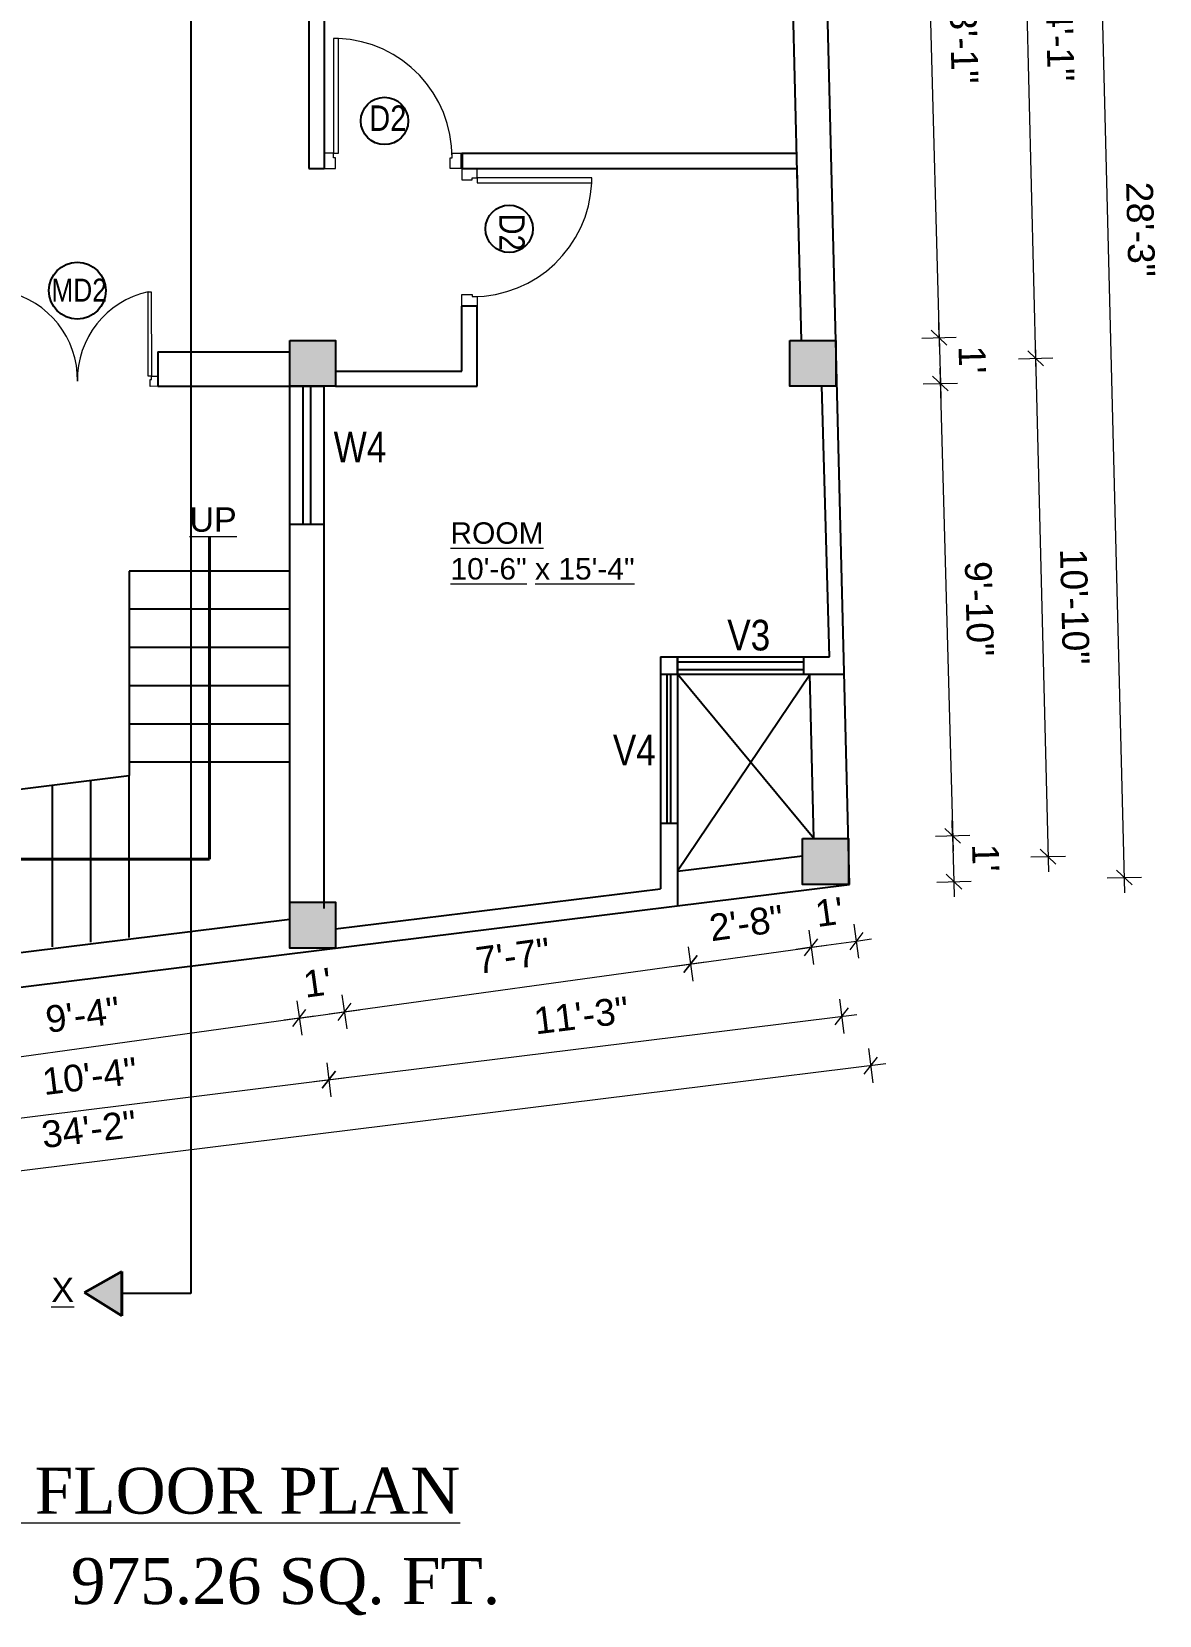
# Model space of a CAD drawing. Header units: inches. Extents: x -111 to 45239, y -6849 to 1261.
# Drawn here: x 21817.4 to 22112.4, y -2380.9 to -1966.8 of the extents above; entities that cross this region are included whole.
import ezdxf

# ---------------------------------------------------------------- set-up
doc = ezdxf.new("R2010")
doc.units = ezdxf.units.IN
doc.header["$LTSCALE"] = 0.5
doc.header["$MEASUREMENT"] = 0
doc.header["$PDMODE"] = 66
doc.linetypes.add('DASH', pattern=[0.35, 0.25, -0.1])
for name, color, linetype, lineweight in [('A_Title Text', 105, 'Continuous', 60), ('door', 202, 'Continuous', 5), ('TEXT', 220, 'Continuous', 9), ('Text 0.200', 122, 'Continuous', 20), ('Toilet', 7, 'Continuous', 25), ('wall', 20, 'Continuous', 40)]:
    doc.layers.add(name, color=color, linetype=linetype, lineweight=lineweight)
doc.styles.add('arial', font='arial.ttf')
doc.styles.add('ordinary', font='ARIALN.TTF')
doc.styles.get("Standard").update_dxf_attribs({"font": 'arial.ttf'})
doc.dimstyles.new('Sudeep', dxfattribs={"dimtxt": 6, "dimasz": 4, "dimexe": 4.5, "dimexo": 4.5, "dimgap": 5, "dimtad": 1, "dimdec": 0, "dimlunit": 4, "dimtxsty": 'arial', "dimblk": 'OBLIQUE', "dimcen": 250, "dimdle": 4, "dimclrd": 86, "dimclre": 5, "dimclrt": 1, "dimadec": 0, "dimazin": 0, "dimtfac": 1, "dimtdec": 0, "dimtix": 1, "dimtmove": 1, "dimatfit": 3, "dimldrblk": 'OBLIQUE', "dimfxl": 4.5, "dimfxlon": 1, "dimfrac": 2, "dimlwd": 15, "dimlwe": 13, "dimarcsym": 0})

# ---------------------------------------------------------------- blocks, each defined once
blk = doc.blocks.new('_Oblique')
at = {"color": 0, "linetype": 'ByBlock', "lineweight": -2}
blk.add_line((-0.5, -0.5), (0.5, 0.5), dxfattribs=at)
blk = doc.blocks.new('*D1082')
at = {"layer": 'A_Title Text', "color": 5, "lineweight": 13, "transparency": 16777216}
for p, q in [((21886.82, -2220.22), (21888.05, -2229.14)), ((21775.83, -2235.55), (21777.06, -2244.46))]:
    blk.add_line(p, q, dxfattribs=at)
at = {"layer": 'A_Title Text', "color": 86, "lineweight": 15, "transparency": 16777216}
blk.add_line((21772.49, -2240.55), (21891.39, -2224.13), dxfattribs=at)
at = {"layer": 'Defpoints', "color": 0, "transparency": 16777216}
for p in [(21884.91, -2206.39), (21773.91, -2221.58), (21887.43, -2224.68)]:
    blk.add_point(p, dxfattribs=at)
at = {"layer": 'A_Title Text', "color": 86, "lineweight": 15, "transparency": 16777216, "xscale": 4, "yscale": 4, "zscale": 4}
for p, rotation in [((21887.43, -2224.68), 7.861618189196038), ((21776.45, -2240.01), 187.8616181891961)]:
    blk.add_blockref('_Oblique', p, dxfattribs=dict(at, rotation=rotation))
at = {"layer": 'A_Title Text', "color": 1, "transparency": 16777216, "insert": (21830.77, -2223.85), "char_height": 7, "attachment_point": 5, "rotation": 7.8616, "style": 'arial'}
blk.add_mtext('9\'-4"', dxfattribs=at)
blk = doc.blocks.new('*D1083')
at = {"layer": 'A_Title Text', "color": 5, "lineweight": 13, "transparency": 16777216}
for p, q in [((21898.59, -2218.6), (21899.82, -2227.51)), ((21886.82, -2220.22), (21888.05, -2229.14))]:
    blk.add_line(p, q, dxfattribs=at)
at = {"layer": 'A_Title Text', "color": 86, "lineweight": 15, "transparency": 16777216}
for p, q in [((21887.43, -2224.68), (21899.21, -2223.06)), ((21899.21, -2223.06), (21903.17, -2222.51)), ((21887.43, -2224.68), (21883.47, -2225.23))]:
    blk.add_line(p, q, dxfattribs=at)
at = {"layer": 'Defpoints', "color": 0, "transparency": 16777216}
for p in [(21884.91, -2206.39), (21896.91, -2206.39), (21899.21, -2223.06)]:
    blk.add_point(p, dxfattribs=at)
at = {"layer": 'A_Title Text', "color": 86, "lineweight": 15, "transparency": 16777216, "xscale": 4, "yscale": 4, "zscale": 4}
for p, rotation in [((21887.43, -2224.68), 7.861618189196014), ((21899.21, -2223.06), 187.8616181891961)]:
    blk.add_blockref('_Oblique', p, dxfattribs=dict(at, rotation=rotation))
at = {"layer": 'A_Title Text', "color": 1, "transparency": 16777216, "insert": (21892.15, -2215.43), "char_height": 7, "attachment_point": 5, "rotation": 7.8616, "style": 'arial'}
blk.add_mtext("1'", dxfattribs=at)
blk = doc.blocks.new('*D1084')
at = {"layer": 'A_Title Text', "color": 5, "lineweight": 13, "transparency": 16777216}
for p, q in [((21989.13, -2206.1), (21990.36, -2215.01)), ((21898.59, -2218.6), (21899.82, -2227.51))]:
    blk.add_line(p, q, dxfattribs=at)
at = {"layer": 'A_Title Text', "color": 86, "lineweight": 15, "transparency": 16777216}
blk.add_line((21895.24, -2223.6), (21993.71, -2210.01), dxfattribs=at)
at = {"layer": 'Defpoints', "color": 0, "transparency": 16777216}
for p in [(21986.39, -2186.26), (21896.91, -2206.39), (21989.75, -2210.55)]:
    blk.add_point(p, dxfattribs=at)
at = {"layer": 'A_Title Text', "color": 86, "lineweight": 15, "transparency": 16777216, "xscale": 4, "yscale": 4, "zscale": 4}
for p, rotation in [((21989.75, -2210.55), 7.861618189196038), ((21899.21, -2223.06), 187.8616181891961)]:
    blk.add_blockref('_Oblique', p, dxfattribs=dict(at, rotation=rotation))
at = {"layer": 'A_Title Text', "color": 1, "transparency": 16777216, "insert": (21943.31, -2208.38), "char_height": 7, "attachment_point": 5, "rotation": 7.8616, "style": 'arial'}
blk.add_mtext('7\'-7"', dxfattribs=at)
blk = doc.blocks.new('*D1085')
at = {"layer": 'A_Title Text', "color": 5, "lineweight": 13, "transparency": 16777216}
for p, q in [((22020.7, -2201.74), (22021.93, -2210.65)), ((21989.13, -2206.1), (21990.36, -2215.01))]:
    blk.add_line(p, q, dxfattribs=at)
at = {"layer": 'A_Title Text', "color": 86, "lineweight": 15, "transparency": 16777216}
blk.add_line((21985.78, -2211.1), (22025.28, -2205.65), dxfattribs=at)
at = {"layer": 'Defpoints', "color": 0, "transparency": 16777216}
for p in [(21986.39, -2186.26), (22019.05, -2189.78), (22021.31, -2206.19)]:
    blk.add_point(p, dxfattribs=at)
at = {"layer": 'A_Title Text', "color": 86, "lineweight": 15, "transparency": 16777216, "xscale": 4, "yscale": 4, "zscale": 4}
for p, rotation in [((22021.31, -2206.19), 7.861618189196038), ((21989.75, -2210.55), 187.8616181891961)]:
    blk.add_blockref('_Oblique', p, dxfattribs=dict(at, rotation=rotation))
at = {"layer": 'A_Title Text', "color": 1, "transparency": 16777216, "insert": (22004.36, -2199.88), "char_height": 7, "attachment_point": 5, "rotation": 7.8616, "style": 'arial'}
blk.add_mtext('2\'-8"', dxfattribs=at)
blk = doc.blocks.new('*D1086')
at = {"layer": 'A_Title Text', "color": 5, "lineweight": 13, "transparency": 16777216}
for p, q in [((22020.7, -2201.74), (22021.93, -2210.65)), ((22032.47, -2200.11), (22033.71, -2209.03))]:
    blk.add_line(p, q, dxfattribs=at)
at = {"layer": 'A_Title Text', "color": 86, "lineweight": 15, "transparency": 16777216}
for p, q in [((22021.31, -2206.19), (22017.35, -2206.74)), ((22021.31, -2206.19), (22033.09, -2204.57)), ((22033.09, -2204.57), (22037.05, -2204.02))]:
    blk.add_line(p, q, dxfattribs=at)
at = {"layer": 'Defpoints', "color": 0, "transparency": 16777216}
for p in [(22019.05, -2189.78), (22031.05, -2189.78), (22033.09, -2204.57)]:
    blk.add_point(p, dxfattribs=at)
at = {"layer": 'A_Title Text', "color": 86, "lineweight": 15, "transparency": 16777216, "xscale": 4, "yscale": 4, "zscale": 4}
for p, rotation in [((22033.09, -2204.57), 187.8616181891961), ((22021.31, -2206.19), 7.861618189196014)]:
    blk.add_blockref('_Oblique', p, dxfattribs=dict(at, rotation=rotation))
at = {"layer": 'A_Title Text', "color": 1, "transparency": 16777216, "insert": (22026.04, -2196.95), "char_height": 7, "attachment_point": 5, "rotation": 7.8616, "style": 'arial'}
blk.add_mtext("1'", dxfattribs=at)
blk = doc.blocks.new('*D1088')
at = {"layer": 'A_Title Text', "color": 86, "lineweight": 15, "transparency": 16777216}
blk.add_line((21768.19, -2256.51), (21899.13, -2240.33), dxfattribs=at)
at = {"layer": 'A_Title Text', "color": 5, "lineweight": 13, "transparency": 16777216}
for p, q in [((21894.61, -2236.36), (21895.71, -2245.29)), ((21771.61, -2251.55), (21772.71, -2260.49))]:
    blk.add_line(p, q, dxfattribs=at)
at = {"layer": 'Defpoints', "color": 0, "transparency": 16777216}
for p in [(21890.91, -2206.39), (21767.91, -2221.58), (21895.16, -2240.82)]:
    blk.add_point(p, dxfattribs=at)
at = {"layer": 'A_Title Text', "color": 86, "lineweight": 15, "transparency": 16777216, "xscale": 4, "yscale": 4, "zscale": 4}
for p, rotation in [((21895.16, -2240.82), 7.042870252557586), ((21772.16, -2256.02), 187.0428702525576)]:
    blk.add_blockref('_Oblique', p, dxfattribs=dict(at, rotation=rotation))
at = {"layer": 'A_Title Text', "color": 1, "transparency": 16777216, "insert": (21832.61, -2239.91), "char_height": 7, "attachment_point": 5, "rotation": 7.0429, "style": 'arial'}
blk.add_mtext('10\'-4"', dxfattribs=at)
blk = doc.blocks.new('*D1089')
at = {"layer": 'A_Title Text', "color": 86, "lineweight": 15, "transparency": 16777216}
blk.add_line((21891.19, -2241.31), (22033.28, -2223.76), dxfattribs=at)
at = {"layer": 'A_Title Text', "color": 5, "lineweight": 13, "transparency": 16777216}
for p, q in [((22028.76, -2219.78), (22029.86, -2228.72)), ((21894.61, -2236.36), (21895.71, -2245.29))]:
    blk.add_line(p, q, dxfattribs=at)
at = {"layer": 'Defpoints', "color": 0, "transparency": 16777216}
for p in [(22025.05, -2189.78), (21890.91, -2206.39), (22029.31, -2224.25)]:
    blk.add_point(p, dxfattribs=at)
at = {"layer": 'A_Title Text', "color": 86, "lineweight": 15, "transparency": 16777216, "xscale": 4, "yscale": 4, "zscale": 4}
for p, rotation in [((22029.31, -2224.25), 7.042870252557586), ((21895.16, -2240.82), 187.0428702525576)]:
    blk.add_blockref('_Oblique', p, dxfattribs=dict(at, rotation=rotation))
at = {"layer": 'A_Title Text', "color": 1, "transparency": 16777216, "insert": (21961.18, -2224.03), "char_height": 7, "attachment_point": 5, "rotation": 7.0429, "style": 'arial'}
blk.add_mtext('11\'-3"', dxfattribs=at)
blk = doc.blocks.new('*D1090')
at = {"layer": 'A_Title Text', "color": 5, "lineweight": 13, "transparency": 16777216}
for p, q in [((22036.35, -2232.68), (22037.46, -2241.61)), ((21629.48, -2282.98), (21630.59, -2291.91))]:
    blk.add_line(p, q, dxfattribs=at)
at = {"layer": 'A_Title Text', "color": 86, "lineweight": 15, "transparency": 16777216}
blk.add_line((22040.87, -2236.65), (21626.06, -2287.94), dxfattribs=at)
at = {"layer": 'Defpoints', "color": 0, "transparency": 16777216}
for p in [(22031.05, -2189.78), (21624.18, -2240.08), (21630.03, -2287.45)]:
    blk.add_point(p, dxfattribs=at)
at = {"layer": 'A_Title Text', "color": 86, "lineweight": 15, "transparency": 16777216, "xscale": 4, "yscale": 4, "zscale": 4}
for p, rotation in [((22036.9, -2237.14), 7.048072108460931), ((21630.03, -2287.45), 187.048072108461)]:
    blk.add_blockref('_Oblique', p, dxfattribs=dict(at, rotation=rotation))
at = {"layer": 'A_Title Text', "color": 1, "transparency": 16777216, "insert": (21832.42, -2253.78), "char_height": 7, "attachment_point": 5, "rotation": 7.0481, "style": 'arial'}
blk.add_mtext('34\'-2"', dxfattribs=at)
blk = doc.blocks.new('*D1091')
at = {"layer": 'A_Title Text', "color": 86, "lineweight": 15, "transparency": 16777216}
blk.add_line((22050.38, -1885.52), (22054.88, -2050.76), dxfattribs=at)
at = {"layer": 'A_Title Text', "color": 5, "lineweight": 13, "transparency": 16777216}
for p, q in [((22045.99, -1889.64), (22054.99, -1889.39)), ((22050.28, -2046.89), (22059.27, -2046.64))]:
    blk.add_line(p, q, dxfattribs=at)
at = {"layer": 'Defpoints', "color": 0, "transparency": 16777216}
for p in [(22023.47, -1890.25), (22027.75, -2047.5), (22054.77, -2046.77)]:
    blk.add_point(p, dxfattribs=at)
at = {"layer": 'A_Title Text', "color": 86, "lineweight": 15, "transparency": 16777216, "xscale": 4, "yscale": 4, "zscale": 4}
for p, rotation in [((22050.49, -1889.52), 91.55964457940769), ((22054.77, -2046.77), 271.5596445794077)]:
    blk.add_blockref('_Oblique', p, dxfattribs=dict(at, rotation=rotation))
at = {"layer": 'A_Title Text', "color": 1, "transparency": 16777216, "insert": (22061.21, -1967.91), "char_height": 7, "attachment_point": 5, "rotation": 271.5596, "style": 'arial'}
blk.add_mtext('13\'-1"', dxfattribs=at)
blk = doc.blocks.new('*D1092')
at = {"layer": 'A_Title Text', "color": 86, "lineweight": 15, "transparency": 16777216}
for p, q in [((22054.77, -2046.77), (22054.67, -2042.77)), ((22054.77, -2046.77), (22055.1, -2058.76)), ((22055.1, -2058.76), (22055.21, -2062.76))]:
    blk.add_line(p, q, dxfattribs=at)
at = {"layer": 'A_Title Text', "color": 5, "lineweight": 13, "transparency": 16777216}
for p, q in [((22050.28, -2046.89), (22059.27, -2046.64)), ((22050.6, -2058.88), (22059.6, -2058.63))]:
    blk.add_line(p, q, dxfattribs=at)
at = {"layer": 'Defpoints', "color": 0, "transparency": 16777216}
for p in [(22027.75, -2047.5), (22027.75, -2059.5), (22055.1, -2058.76)]:
    blk.add_point(p, dxfattribs=at)
at = {"layer": 'A_Title Text', "color": 86, "lineweight": 15, "transparency": 16777216, "xscale": 4, "yscale": 4, "zscale": 4}
for p, rotation in [((22054.77, -2046.77), 271.5596445794165), ((22055.1, -2058.76), 91.55964457941651)]:
    blk.add_blockref('_Oblique', p, dxfattribs=dict(at, rotation=rotation))
at = {"layer": 'A_Title Text', "color": 1, "transparency": 16777216, "insert": (22063.45, -2052.53), "char_height": 7, "attachment_point": 5, "rotation": 271.5596, "style": 'arial'}
blk.add_mtext("1'", dxfattribs=at)
blk = doc.blocks.new('*D1093')
at = {"layer": 'A_Title Text', "color": 86, "lineweight": 15, "transparency": 16777216}
blk.add_line((22054.99, -2054.76), (22058.43, -2181.03), dxfattribs=at)
at = {"layer": 'A_Title Text', "color": 5, "lineweight": 13, "transparency": 16777216}
for p, q in [((22050.6, -2058.88), (22059.6, -2058.63)), ((22053.82, -2177.16), (22062.82, -2176.91))]:
    blk.add_line(p, q, dxfattribs=at)
at = {"layer": 'Defpoints', "color": 0, "transparency": 16777216}
for p in [(22027.75, -2059.5), (22031.05, -2177.78), (22058.32, -2177.04)]:
    blk.add_point(p, dxfattribs=at)
at = {"layer": 'A_Title Text', "color": 86, "lineweight": 15, "transparency": 16777216, "xscale": 4, "yscale": 4, "zscale": 4}
for p, rotation in [((22055.1, -2058.76), 91.55964457941651), ((22058.32, -2177.04), 271.5596445794165)]:
    blk.add_blockref('_Oblique', p, dxfattribs=dict(at, rotation=rotation))
at = {"layer": 'A_Title Text', "color": 1, "transparency": 16777216, "insert": (22065.28, -2117.66), "char_height": 7, "attachment_point": 5, "rotation": 271.5596, "style": 'arial'}
blk.add_mtext('9\'-10"', dxfattribs=at)
blk = doc.blocks.new('*D1094')
at = {"layer": 'A_Title Text', "color": 86, "lineweight": 15, "transparency": 16777216}
for p, q in [((22058.32, -2177.04), (22058.21, -2173.04)), ((22058.32, -2177.04), (22058.64, -2189.04)), ((22058.64, -2189.04), (22058.75, -2193.03))]:
    blk.add_line(p, q, dxfattribs=at)
at = {"layer": 'A_Title Text', "color": 5, "lineweight": 13, "transparency": 16777216}
for p, q in [((22053.82, -2177.16), (22062.82, -2176.91)), ((22054.15, -2189.16), (22063.14, -2188.91))]:
    blk.add_line(p, q, dxfattribs=at)
at = {"layer": 'Defpoints', "color": 0, "transparency": 16777216}
for p in [(22031.05, -2177.78), (22031.35, -2189.78), (22058.64, -2189.04)]:
    blk.add_point(p, dxfattribs=at)
at = {"layer": 'A_Title Text', "color": 86, "lineweight": 15, "transparency": 16777216, "xscale": 4, "yscale": 4, "zscale": 4}
for p, rotation in [((22058.32, -2177.04), 271.5596445794165), ((22058.64, -2189.04), 91.55964457941651)]:
    blk.add_blockref('_Oblique', p, dxfattribs=dict(at, rotation=rotation))
at = {"layer": 'A_Title Text', "color": 1, "transparency": 16777216, "insert": (22066.99, -2182.8), "char_height": 7, "attachment_point": 5, "rotation": 271.5596, "style": 'arial'}
blk.add_mtext("1'", dxfattribs=at)
blk = doc.blocks.new('*D1097')
at = {"layer": 'A_Title Text', "color": 86, "lineweight": 15, "transparency": 16777216}
blk.add_line((22075.63, -1878.93), (22080.11, -2056.18), dxfattribs=at)
at = {"layer": 'A_Title Text', "color": 5, "lineweight": 13, "transparency": 16777216}
for p, q in [((22071.23, -1883.04), (22080.23, -1882.82)), ((22075.51, -2052.29), (22084.51, -2052.07))]:
    blk.add_line(p, q, dxfattribs=at)
at = {"layer": 'Defpoints', "color": 0, "transparency": 16777216}
for p in [(22023.47, -1884.25), (22027.75, -2053.5), (22080.01, -2052.18)]:
    blk.add_point(p, dxfattribs=at)
at = {"layer": 'A_Title Text', "color": 86, "lineweight": 15, "transparency": 16777216, "xscale": 4, "yscale": 4, "zscale": 4}
for p, rotation in [((22075.73, -1882.93), 91.44911383239761), ((22080.01, -2052.18), 271.4491138323976)]:
    blk.add_blockref('_Oblique', p, dxfattribs=dict(at, rotation=rotation))
at = {"layer": 'A_Title Text', "color": 1, "transparency": 16777216, "insert": (22086.38, -1967.34), "char_height": 7, "attachment_point": 5, "rotation": 271.4491, "style": 'arial'}
blk.add_mtext('14\'-1"', dxfattribs=at)
blk = doc.blocks.new('*D1098')
at = {"layer": 'A_Title Text', "color": 86, "lineweight": 15, "transparency": 16777216}
blk.add_line((22079.91, -2048.18), (22083.41, -2186.46), dxfattribs=at)
at = {"layer": 'A_Title Text', "color": 5, "lineweight": 13, "transparency": 16777216}
for p, q in [((22075.51, -2052.29), (22084.51, -2052.07)), ((22078.81, -2182.57), (22087.8, -2182.34))]:
    blk.add_line(p, q, dxfattribs=at)
at = {"layer": 'Defpoints', "color": 0, "transparency": 16777216}
for p in [(22027.75, -2053.5), (22031.05, -2183.78), (22083.3, -2182.46)]:
    blk.add_point(p, dxfattribs=at)
at = {"layer": 'A_Title Text', "color": 86, "lineweight": 15, "transparency": 16777216, "xscale": 4, "yscale": 4, "zscale": 4}
for p, rotation in [((22080.01, -2052.18), 91.44911383237451), ((22083.3, -2182.46), 271.4491138323745)]:
    blk.add_blockref('_Oblique', p, dxfattribs=dict(at, rotation=rotation))
at = {"layer": 'A_Title Text', "color": 1, "transparency": 16777216, "insert": (22090.23, -2117.1), "char_height": 7, "attachment_point": 5, "rotation": 271.4491, "style": 'arial'}
blk.add_mtext('10\'-10"', dxfattribs=at)
blk = doc.blocks.new('*D1099')
at = {"layer": 'A_Title Text', "color": 86, "lineweight": 15, "transparency": 16777216}
blk.add_line((22094.46, -1845.42), (22103.3, -2191.94), dxfattribs=at)
at = {"layer": 'A_Title Text', "color": 5, "lineweight": 13, "transparency": 16777216}
for p, q in [((22090.06, -1849.53), (22099.06, -1849.3)), ((22098.7, -2188.06), (22107.7, -2187.83))]:
    blk.add_line(p, q, dxfattribs=at)
at = {"layer": 'Defpoints', "color": 0, "transparency": 16777216}
for p in [(22022.71, -1851.25), (22031.35, -2189.78), (22103.2, -2187.95)]:
    blk.add_point(p, dxfattribs=at)
at = {"layer": 'A_Title Text', "color": 86, "lineweight": 15, "transparency": 16777216, "xscale": 4, "yscale": 4, "zscale": 4}
for p, rotation in [((22094.56, -1849.42), 91.46195018982071), ((22103.2, -2187.95), 271.4619501898207)]:
    blk.add_blockref('_Oblique', p, dxfattribs=dict(at, rotation=rotation))
at = {"layer": 'A_Title Text', "color": 1, "transparency": 16777216, "insert": (22107.45, -2018.46), "char_height": 7, "attachment_point": 5, "rotation": 271.462, "style": 'arial'}
blk.add_mtext('28\'-3"', dxfattribs=at)

msp = doc.modelspace()

# ---------------------------------------------------------------- hatches: boundary and pattern name
at = {"layer": 'Toilet'}
for points in [[(21896.91, -2047.5), (21884.91, -2047.5), (21884.91, -2059.5), (21896.91, -2059.5)], [(22027.75, -2047.5), (22015.75, -2047.5), (22015.75, -2059.5), (22027.75, -2059.5)], [(22031.05, -2177.78), (22019.05, -2177.78), (22019.05, -2189.78), (22031.05, -2189.78)], [(21896.91, -2194.39), (21884.91, -2194.39), (21884.91, -2206.39), (21896.91, -2206.39)]]:
    msp.add_hatch(color=1, dxfattribs=at).paths.add_polyline_path(points)
at = {"layer": 'wall', "ltscale": 5}
h = msp.add_hatch(color=2, dxfattribs=at)
h.dxf.hatch_style = 1
h.paths.add_polyline_path([(21831.2, -2296.44), (21840.97, -2302.52), (21840.97, -2290.99)])

# ---------------------------------------------------------------- linework, layer by layer
at = {"layer": 'door', "ltscale": 0.5}
for p, q in [((21896.41, -1998.51), (21893.91, -1998.51)), ((21896.41, -1998.51), (21893.91, -1998.51)), ((21933.91, -2005.01), (21933.91, -2002.51)), ((21933.91, -2005.01), (21933.91, -2002.51)), ((21848.74, -2056.84), (21850.41, -2056.83)), ((21848.74, -2056.84), (21850.41, -2056.83))]:
    msp.add_line(p, q, dxfattribs=at)
for points in [[(21896.41, -1968.51), (21896.41, -1998.51), (21897.66, -1998.51), (21897.66, -1968.51)], [(21896.41, -1968.51), (21896.41, -1998.51), (21897.66, -1998.51), (21897.66, -1968.51)], [(21927.41, -1998.51), (21929.91, -1998.51), (21929.91, -2002.51), (21926.91, -2002.51), (21926.91, -1999.76), (21927.41, -1999.76)], [(21927.41, -1998.51), (21929.91, -1998.51), (21929.91, -2002.51), (21926.91, -2002.51), (21926.91, -1999.76), (21927.41, -1999.76)], [(21963.91, -2005.01), (21933.91, -2005.01), (21933.91, -2006.26), (21963.91, -2006.26)], [(21963.91, -2005.01), (21933.91, -2005.01), (21933.91, -2006.26), (21963.91, -2006.26)], [(21848.71, -2034.83), (21848.74, -2056.84), (21847.91, -2056.84), (21847.88, -2034.83)], [(21848.71, -2034.83), (21848.74, -2056.84), (21847.91, -2056.84), (21847.88, -2034.83)], [(21933.91, -2036.01), (21933.91, -2038.51), (21929.91, -2038.51), (21929.91, -2035.51), (21932.66, -2035.51), (21932.66, -2036.01)]]:
    msp.add_lwpolyline(points, close=True, dxfattribs=at)
for points in [[(21893.91, -1998.51), (21893.91, -2002.51), (21896.91, -2002.51), (21896.91, -1999.76), (21896.41, -1999.76), (21896.41, -1998.51)], [(21893.91, -1998.51), (21893.91, -2002.51), (21896.91, -2002.51), (21896.91, -1999.76), (21896.41, -1999.76), (21896.41, -1998.51)], [(21933.91, -2002.51), (21929.91, -2002.51), (21929.91, -2005.51), (21932.66, -2005.51), (21932.66, -2005.01), (21933.91, -2005.01)], [(21933.91, -2002.51), (21929.91, -2002.51), (21929.91, -2005.51), (21932.66, -2005.51), (21932.66, -2005.01), (21933.91, -2005.01)], [(21850.41, -2056.83), (21850.42, -2059.5), (21848.42, -2059.51), (21848.41, -2057.67), (21848.75, -2057.67), (21848.74, -2056.84)], [(21850.41, -2056.83), (21850.42, -2059.5), (21848.42, -2059.51), (21848.41, -2057.67), (21848.75, -2057.67), (21848.74, -2056.84)]]:
    msp.add_lwpolyline(points, dxfattribs=at)
for centre, radius, start, end in [((21896.28, -1999.61), 31.13, 359.7166, 87.4662), ((21896.28, -1999.61), 31.13, 359.7166, 87.4662), ((21932.81, -2004.89), 31.13, 269.7166, 357.4662), ((21932.81, -2004.89), 31.13, 269.7166, 357.4662), ((21805.98, -2057.74), 23.43, 358.9456, 77.9801), ((21805.98, -2057.74), 23.43, 358.9456, 77.9801), ((21852.76, -2057.67), 23.36, 102.0604, 181.2274), ((21852.76, -2057.67), 23.36, 102.0604, 181.2274)]:
    msp.add_arc(centre, radius, start, end, dxfattribs=at)
at = {"layer": 'Toilet'}
for p, q in [((21859.08, -1757.43), (21859.08, -2296.75)), ((22031.35, -2189.78), (22022.79, -1851.25)), ((21889.91, -1890.25), (21889.91, -2002.51)), ((21893.91, -1890.25), (21893.91, -2002.51)), ((22017.74, -2007), (22014.77, -1890.25)), ((21929.91, -2002.51), (21929.91, -1998.5)), ((21929.91, -1998.51), (22017.53, -1998.51)), ((21889.91, -2002.51), (21893.91, -2002.51)), ((21929.91, -2002.51), (22017.63, -2002.51)), ((22018.77, -2047.5), (22017.63, -2002.51)), ((21929.91, -2055.5), (21929.91, -2038.51)), ((21933.91, -2038.51), (21929.91, -2038.51)), ((21933.91, -2059.5), (21933.91, -2038.51)), ((21850.42, -2050.5), (21884.91, -2050.5)), ((21850.42, -2050.5), (21850.42, -2059.5)), ((21896.91, -2055.5), (21929.91, -2055.5)), ((21850.42, -2059.5), (21884.91, -2059.5)), ((21884.91, -2059.5), (21893.91, -2059.5)), ((21884.91, -2095.5), (21884.91, -2059.5)), ((21893.91, -2095.5), (21893.91, -2059.5)), ((21896.91, -2059.5), (21933.91, -2059.5)), ((22026.07, -2130.25), (22024.08, -2059.38)), ((21884.91, -2157.8), (21884.91, -2095.5)), ((21884.91, -2095.5), (21893.91, -2095.5)), ((21893.91, -2196.08), (21893.91, -2095.5)), ((21842.91, -2107.8), (21842.91, -2161.3)), ((21884.91, -2107.8), (21842.91, -2107.8)), ((21884.91, -2117.8), (21842.91, -2117.8)), ((21884.91, -2127.8), (21842.91, -2127.8)), ((21981.89, -2130.25), (22026.07, -2130.25)), ((21981.89, -2130.25), (21981.89, -2190.86)), ((21986.39, -2130.26), (21986.39, -2134.76)), ((21984.51, -2134.75), (22029.96, -2134.8)), ((21986.39, -2134.75), (21986.39, -2195.33)), ((22022.05, -2177.78), (21986.39, -2134.75)), ((22020.96, -2134.92), (21986.39, -2186.26)), ((22022.05, -2177.78), (22020.96, -2134.79)), ((22026.2, -2134.79), (22026.2, -2134.79)), ((21884.91, -2137.8), (21842.91, -2137.8)), ((21884.91, -2147.8), (21842.91, -2147.8)), ((21884.91, -2194.39), (21884.91, -2156.64)), ((21812.91, -2165.01), (21842.91, -2161.3)), ((21884.91, -2157.8), (21842.91, -2157.8)), ((21842.91, -2203.62), (21842.91, -2161.3)), ((21822.91, -2206.09), (21822.91, -2163.77)), ((21832.91, -2204.86), (21832.91, -2162.54)), ((21986.39, -2186.26), (22019.05, -2182.23)), ((21647.91, -2237.15), (22031.35, -2189.78)), ((21896.91, -2201.35), (21981.89, -2190.86)), ((21773.91, -2212.52), (21884.91, -2198.8)), ((21986.39, -2195.33), (21986.39, -2195.34)), ((21859.08, -2296.75), (21840.97, -2296.75))]:
    msp.add_line(p, q, dxfattribs=at)
at = {"layer": 'Toilet', "color": 1, "linetype": 'DASH', "ltscale": 0.1}
msp.add_line((21933.91, -2038.51), (21929.91, -2038.51), dxfattribs=at)
at = {"layer": 'Toilet', "color": 3}
for p, q in [((21888.41, -2095.5), (21888.41, -2059.5)), ((21890.41, -2095.5), (21890.41, -2059.5)), ((21986.39, -2134.76), (21986.39, -2130.26)), ((21986.39, -2131.51), (22019.39, -2131.51)), ((22019.39, -2134.76), (22019.39, -2130.26)), ((21981.89, -2134.75), (21986.39, -2134.75)), ((21983.64, -2173.75), (21983.64, -2134.75)), ((21984.64, -2173.75), (21984.64, -2134.75)), ((21986.39, -2133.51), (22019.39, -2133.51)), ((21981.89, -2173.75), (21986.39, -2173.75))]:
    msp.add_line(p, q, dxfattribs=at)
at = {"layer": 'Toilet'}
for points in [[(21884.91, -2047.5), (21896.91, -2047.5), (21896.91, -2059.5), (21884.91, -2059.5)], [(22015.75, -2047.5), (22027.75, -2047.5), (22027.75, -2059.5), (22015.75, -2059.5)], [(22019.05, -2177.78), (22031.05, -2177.78), (22031.05, -2189.78), (22019.05, -2189.78)], [(21884.91, -2194.39), (21896.91, -2194.39), (21896.91, -2206.39), (21884.91, -2206.39)]]:
    msp.add_lwpolyline(points, close=True, dxfattribs=at)
for centre, radius in [((21909.71, -1990.1), 6.19), ((21942.32, -2018.32), 6.19), ((21829.36, -2034.47), 7.43)]:
    msp.add_circle(centre, radius, dxfattribs=at)
at = {"layer": 'wall', "ltscale": 5}
msp.add_line((21929.91, -2002.51), (21929.91, -1998.51), dxfattribs=at)
msp.add_line((21929.91, -2002.51), (21929.91, -1998.51), dxfattribs=at)
msp.add_line((21929.91, -2002.51), (21929.91, -1998.51), dxfattribs=at)
msp.add_line((21929.91, -2002.51), (21929.91, -1998.51), dxfattribs=at)
msp.add_line((21929.91, -2002.51), (21929.91, -1998.51), dxfattribs=at)
msp.add_line((21929.91, -2002.51), (21929.91, -1998.51), dxfattribs=at)
at = {"layer": 'wall', "color": 1, "ltscale": 5}
for p, q in [((21863.91, -2098.92), (21863.91, -2183.15)), ((21863.91, -2183.15), (21799.86, -2183.15)), ((21840.97, -2290.99), (21831.2, -2296.44)), ((21840.97, -2302.52), (21840.97, -2290.99)), ((21831.2, -2296.44), (21840.97, -2302.52))]:
    msp.add_line(p, q, dxfattribs=at)

# ---------------------------------------------------------------- texts
at = {"layer": 'door', "ltscale": 0.5, "insert": (21905.69, -1986.05), "char_height": 6.664, "width": 3.6268, "attachment_point": 1, "style": 'ordinary'}
msp.add_mtext('D2', dxfattribs=at)
at = {"layer": 'door', "ltscale": 0.5, "style": 'ordinary'}
for s, insert, char_height, width, attachment_point, rotation in [('D2', (21946.37, -2014.3), 6.664, 3.6268, 1, 270), ('MD2', (21822.58, -2031.35), 6, 3.6268, 1, 360), ('W4', (21896.42, -2079.39), 8, 4.3538, 7, 0), ('V3', (21999.38, -2128.67), 8, 4.3538, 7, 0), ('V4', (21969.45, -2158.6), 8, 4.3538, 7, 0)]:
    msp.add_mtext(s, dxfattribs=dict(at, insert=insert, char_height=char_height, width=width, attachment_point=attachment_point, rotation=rotation))
at = {"layer": 'TEXT'}
for s, insert, char_height, width, attachment_point in [('{\\LUP }', (21871.06, -2097.61), 6.378, 70.6779, 9), ('{\\fArial TUR|b0|i0|c162|p34;\\LROOM\\P1\\fArial TUR|b0|i0|c0|p34;0\\fArial TUR|b0|i0|c162|p34;\'-\\fArial TUR|b0|i0|c0|p34;6\\fArial TUR|b0|i0|c162|p34;" x 1\\fArial TUR|b0|i0|c0|p34;5\\fArial TUR|b0|i0|c162|p34;\'-\\fArial TUR|b0|i0|c0|p34;4\\fArial TUR|b0|i0|c162|p34;"}', (21926.95, -2110.1), 5.60913, 62.1621, 7), ('{\\LX}', (21828.5, -2298.93), 6.378, 70.6779, 9)]:
    msp.add_mtext(s, dxfattribs=dict(at, insert=insert, char_height=char_height, width=width, attachment_point=attachment_point))
at = {"layer": 'Text 0.200', "ltscale": 10, "char_height": 12, "attachment_point": 2}
for s, insert, width in [('{\\fTimes New Roman|b0|i0|c0|p18;\\L\\PFIRST FLOOR PLAN}', (21846.93, -2322.28), 191.0164), ('\\pi-60,l72;{\\fTimes New Roman|b0|i0|c0|p18;AREA:-^I  975.26 SQ. FT.}', (21840.82, -2365.91), 219.164)]:
    msp.add_mtext(s, dxfattribs=dict(at, insert=insert, width=width))

# ---------------------------------------------------------------- dimensions: what is measured, and where the dimension line sits
at = {"layer": 'A_Title Text'}
for p1, p2, distance, picture, middle in [((22022.71, -1851.25), (22031.35, -2189.78), 71.87, '*D1099', (22107.45, -2018.46)), ((22023.47, -1884.25), (22027.75, -2053.5), 52.27, '*D1097', (22086.38, -1967.34)), ((22023.47, -1890.25), (22027.75, -2047.5), 27.03, '*D1091', (22061.21, -1967.91)), ((22031.05, -2189.78), (21624.18, -2240.08), 47.73, '*D1090', (21832.42, -2253.78))]:
    dim = msp.add_aligned_dim(p1=p1, p2=p2, distance=distance, dimstyle='Sudeep', override={"dimtxt": 7}, dxfattribs=at)
    dim.commit()
    dim.dimension.update_dxf_attribs({"geometry": picture, "text_midpoint": middle})
for base, p1, p2, angle, picture, middle in [((22055.1, -2058.76), (22027.75, -2047.5), (22027.75, -2059.5), 91.5596, '*D1092', (22063.45, -2052.53)), ((22083.3, -2182.46), (22027.75, -2053.5), (22031.05, -2183.78), 91.4491, '*D1098', (22090.23, -2117.1)), ((22058.32, -2177.04), (22027.75, -2059.5), (22031.05, -2177.78), 91.5596, '*D1093', (22065.28, -2117.66)), ((22058.64, -2189.04), (22031.05, -2177.78), (22031.35, -2189.78), 91.5596, '*D1094', (22066.99, -2182.8)), ((21989.75, -2210.55), (21896.91, -2206.39), (21986.39, -2186.26), 187.8616, '*D1084', (21943.31, -2208.38)), ((22021.31, -2206.19), (21986.39, -2186.26), (22019.05, -2189.78), 187.8616, '*D1085', (22004.36, -2199.88)), ((22029.31, -2224.25), (21890.91, -2206.39), (22025.05, -2189.78), 187.0429, '*D1089', (21961.18, -2224.03)), ((22033.09, -2204.57), (22019.05, -2189.78), (22031.05, -2189.78), 187.8616, '*D1086', (22026.04, -2196.95)), ((21895.16, -2240.82), (21767.91, -2221.58), (21890.91, -2206.39), 187.0429, '*D1088', (21832.61, -2239.91)), ((21887.43, -2224.68), (21773.91, -2221.58), (21884.91, -2206.39), 187.8616, '*D1082', (21830.77, -2223.85)), ((21899.21, -2223.06), (21884.91, -2206.39), (21896.91, -2206.39), 187.8616, '*D1083', (21892.15, -2215.43))]:
    dim = msp.add_linear_dim(base=base, p1=p1, p2=p2, angle=angle, dimstyle='Sudeep', override={"dimtxt": 7}, dxfattribs=at)
    dim.commit()
    dim.dimension.update_dxf_attribs({"geometry": picture, "text_midpoint": middle})

doc.saveas('drawing.dxf')
